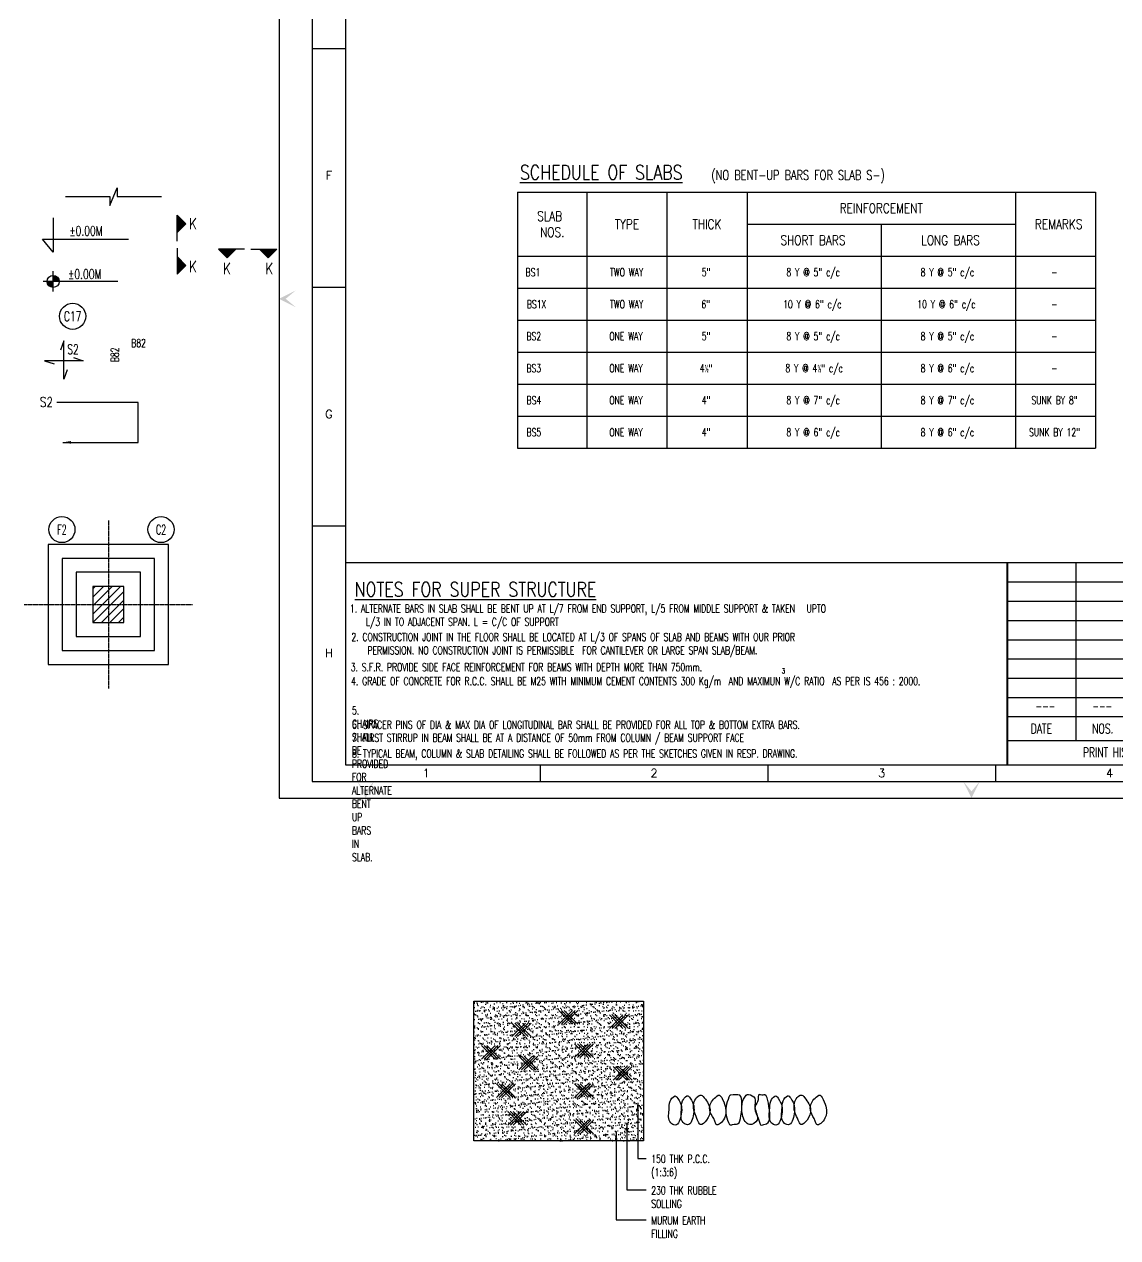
# Model space of a CAD drawing. Header units: inches. Extents: x 61991 to 161106, y 29687 to 64402.
# Drawn here: x 63598 to 64827, y 35537 to 36902 of the extents above; entities that cross this region are included whole.
import ezdxf
from ezdxf.enums import TextEntityAlignment as Align

# ---------------------------------------------------------------- set-up
doc = ezdxf.new("R2010")
doc.units = ezdxf.units.IN
doc.header["$MEASUREMENT"] = 0
doc.linetypes.add('CENTER', pattern=[2, 1.25, -0.25, 0.25, -0.25])
for name, color, linetype in [('FRAME TABLE', 5, 'Continuous'), ('GRID', 8, 'CENTER'), ('hatch', 8, 'Continuous'), ('HATCH COL', 8, 'Continuous'), ('LEVEL SECTION', 3, 'Continuous'), ('LEVLE PLAN', 3, 'Continuous'), ('LINE CUT', 8, 'Continuous'), ('NO. BEAM', 3, 'Continuous'), ('NO. COLUMN', 1, 'Continuous'), ('NO. COLUMN CIRCLE', 8, 'Continuous'), ('NO. FOOTING', 1, 'Continuous'), ('NO. FOOTING CIRCLE', 8, 'Continuous'), ('NO. SECTION', 1, 'Continuous'), ('NO. SLAB', 2, 'Continuous'), ('PNA', 8, 'Continuous'), ('R.C.C. FOOTING', 4, 'Continuous'), ('R.C.C.COLUMN', 1, 'Continuous'), ('text', 4, 'Continuous'), ('TEXT (SHEET)', 4, 'Continuous'), ('TEXT MIDIUM', 2, 'Continuous'), ('TEXT NORMAL', 4, 'Continuous'), ('TEXT SCHEDULE SLAB', 4, 'Continuous'), ('title', 6, 'Continuous')]:
    doc.layers.add(name, color=color, linetype=linetype)
doc.styles.add('ROMANS', font='R.SHX', dxfattribs={"width": 0.7})
doc.dimstyles.new('DIM96', dxfattribs={"dimscale": 0, "dimtxt": 9, "dimasz": 9, "dimexe": 4, "dimexo": 4, "dimgap": 4, "dimtad": 1, "dimdec": 0, "dimzin": 1, "dimdsep": 46, "dimlunit": 4, "dimtxsty": 'ROMANS', "dimcen": 0, "dimclrd": 5, "dimclre": 5, "dimclrt": 4, "dimadec": 0, "dimazin": 0, "dimtfac": 1, "dimtdec": 0, "dimtix": 1, "dimtmove": 2, "dimatfit": 3, "dimfxl": 0, "dimfrac": 1, "dimtzin": 0, "dimlwd": -1, "dimlwe": -1, "dimarcsym": 0})

# ---------------------------------------------------------------- blocks, each defined once
blk = doc.blocks.new('FOLDER')
at = {"layer": 'PNA'}
for points in [[(-1250, 2500), (0, 0), (0, 1000)], [(1250, 2500), (0, 0), (0, 1000)]]:
    blk.add_solid(points, dxfattribs=at)
blk = doc.blocks.new('A1')
at = {"color": 1}
for p, q in [((81794, 6959), (1969, 6959)), ((21519, 2406), (43113, 2406)), ((21519, 1698), (43041, 1698))]:
    blk.add_line(p, q, dxfattribs=at)
blk.add_line((23563, 1698), (23563, 6959))
at = {"color": 5, "linetype": 'ByBlock', "lineweight": -2}
for p, q in [((21530, 6390), (43041, 6390)), ((21530, 5821), (43041, 5821)), ((21530, 5252), (43041, 5252)), ((21530, 4682), (43041, 4682)), ((21530, 4113), (43041, 4113)), ((21530, 3544), (43041, 3544)), ((21530, 2975), (43041, 2975))]:
    blk.add_line(p, q, dxfattribs=at)
at = {"flags": 128}
blk.add_lwpolyline([(0, 0), (82779, 0), (82779, 58231), (0, 58231)], close=True, dxfattribs=at)
at = {"color": 1, "const_width": 56.6}
blk.add_lwpolyline([(21530, 998), (21530, 6959)], dxfattribs=at)
at = {"layer": 'PNA'}
for p, q in [((984, 22171), (1969, 22171)), ((984, 15109), (1969, 15109)), ((984, 8047), (1969, 8047)), ((7718, 984), (7718, 492)), ((14453, 984), (14453, 492)), ((21187, 984), (21187, 492))]:
    blk.add_line(p, q, dxfattribs=at)
at = {"layer": 'PNA', "color": 1}
for points in [[(984, 492), (82287, 492), (82287, 57739), (984, 57739)], [(1969, 984), (81794, 984), (81794, 57247), (1969, 57247)]]:
    blk.add_lwpolyline(points, close=True, dxfattribs=at)
at = {"layer": 'PNA', "xscale": 0.196857838483993, "yscale": 0.196857838483993, "zscale": 0.196857838467534, "rotation": 270}
blk.add_blockref('FOLDER', (0, 14764), dxfattribs=at)
at = {"layer": 'PNA', "xscale": 0.1968578388914466, "yscale": 0.196857838483993, "zscale": 0.196857838467534}
for p in [(2559, 0), (20473, 0)]:
    blk.add_blockref('FOLDER', p, dxfattribs=at)
at = {"layer": 'PNA', "style": 'ROMANS'}
for s, p in [('F', (1476, 18417)), ('G', (1476, 11355)), ('H', (1476, 4292)), ('1', (4352, 738)), ('2', (11086, 738)), ('3', (17821, 738)), ('4', (24555, 738))]:
    blk.add_text(s, height=246, dxfattribs=at).set_placement(p, align=Align.MIDDLE)
at = {"layer": 'TEXT (SHEET)', "color": 4, "style": 'ROMANS', "width": 0.7}
for s, height, p in [('DATE', 283.2, (22541, 2052)), ('NOS.', 283.2, (24355, 2052)), ('PRINT HISTORY', 283.16, (24748, 1348))]:
    blk.add_text(s, height=height, dxfattribs=at).set_placement(p, align=Align.MIDDLE_CENTER)

msp = doc.modelspace()

# ---------------------------------------------------------------- hatches: boundary and pattern name
at = {"layer": 'hatch'}
h = msp.add_hatch(dxfattribs=at)
h.set_pattern_fill('AR-SAND', color=256, scale=3.6, style=0)
h.set_pattern_definition([(37.5, (62152.2656, 31526.843), (-0.226776, 6.9365656), [0, -5.472, 0, -6.12, 0, -5.85]), (7.5, (62152.266, 31526.843), (6.371196, 10.159726), [0, -2.952, 0, -4.932, 0, -1.89]), (327.5, (62147.8376, 31526.843), (11.210911, 0.0203726), [0, -1.8, 0, -6.48, 0, -8.46]), (317.5, (62147.838, 31526.843), (10.822056, 3.159632), [0, -0.9, 0, -4.248, 0, -4.86])])
h.paths.add_polyline_path([(64293.69586, 35803.20047), (64103.1583, 35803.20047), (64103.1583, 35645.98282), (64293.69586, 35645.98282)])
h.paths.add_polyline_path([(64227.03087, 35699.58725), (64223.97617, 35702.64195), (64227.03087, 35705.69665), (64230.08558, 35702.64195)], flags=16)
h.paths.add_polyline_path([(64230.08558, 35747.63607), (64227.03087, 35744.58137), (64223.97617, 35747.63607), (64227.03087, 35750.69077)], flags=16)
h.paths.add_polyline_path([(64227.03087, 35658.58087), (64223.97617, 35661.63557), (64227.03087, 35664.69027), (64230.08558, 35661.63557)], flags=16)
h.paths.add_polyline_path([(64266.09901, 35783.21665), (64269.15371, 35780.16195), (64266.09901, 35777.10725), (64263.04431, 35780.16195)], flags=16)
h.paths.add_polyline_path([(64167.30049, 35733.56821), (64164.24578, 35730.51351), (64161.19108, 35733.56821), (64164.24578, 35736.62291)], flags=16)
h.paths.add_polyline_path([(64159.66373, 35770.92558), (64156.60903, 35767.87087), (64153.55433, 35770.92558), (64156.60903, 35773.98028)], flags=16)
h.paths.add_polyline_path([(64139.12755, 35699.58725), (64136.07285, 35702.64195), (64139.12755, 35705.69665), (64142.18226, 35702.64195)], flags=16)
at = {"layer": 'HATCH COL'}
h = msp.add_hatch(dxfattribs=at)
h.set_pattern_fill('ANSI31', color=256, scale=54, style=0)
h.set_pattern_definition([(45, (61443.7264, 28403.98), (-4.772971, 4.772971), [])])
h.paths.add_polyline_path([(63709.65317, 36269.52965), (63674.55317, 36269.52965), (63674.55317, 36229.02965), (63709.65317, 36229.02965)])
at = {"layer": 'LEVLE PLAN'}
h = msp.add_hatch(color=256, dxfattribs=at)
h.paths.add_polyline_path([(63630.0953, 36619.36853), (63630.0953, 36612.58805), (63636.87578, 36612.58805, 0.4142135624)])
h.paths.add_polyline_path([(63630.0953, 36612.58805), (63623.31481, 36612.58805, 0.4142135624), (63630.0953, 36605.80756)])
at = {"layer": 'NO. SECTION', "ltscale": 5}
h = msp.add_hatch(dxfattribs=at)
h.set_pattern_fill('ANSI31', color=256, scale=6.206651, angle=270, style=0)
h.set_pattern_definition([(315, (63703.364, 39362.9773), (0.5485956, 0.5485956), [])])
h.paths.add_polyline_path([(63779.18389, 36677.48022), (63769.56724, 36687.26737), (63769.56724, 36667.69307)])
h = msp.add_hatch(dxfattribs=at)
h.set_pattern_fill('ANSI31', color=256, scale=6.206651, angle=180, style=0)
h.set_pattern_definition([(315, (61140.27334, 36714.97595), (-0.5485956, -0.5485956), [])])
h.paths.add_polyline_path([(63825.77041, 36639.15608), (63815.98326, 36648.77273), (63835.55756, 36648.77273)])
h = msp.add_hatch(dxfattribs=at)
h.set_pattern_fill('ANSI31', color=256, scale=6.206651, angle=180, style=0)
h.set_pattern_definition([(225, (66557.3931, 36714.97595), (0.5485956, -0.5485956), [])])
h.paths.add_polyline_path([(63871.89606, 36639.15608), (63881.68321, 36648.77273), (63862.10891, 36648.77273)])
h = msp.add_hatch(dxfattribs=at)
h.set_pattern_fill('ANSI31', color=256, scale=6.206651, angle=270, style=0)
h.set_pattern_definition([(45, (63703.364, 33945.1585), (0.5485956, -0.5485956), [])])
h.paths.add_polyline_path([(63779.18389, 36630.65553), (63769.56724, 36620.86838), (63769.56724, 36640.44268)])

# ---------------------------------------------------------------- linework, layer by layer
at = {"layer": 'FRAME TABLE', "color": 7}
for p, q in [((64152.20752, 36712.92144), (64801.84173, 36712.92144)), ((64152.20752, 36712.92144), (64152.20752, 36424.92144)), ((64230.15243, 36712.92144), (64230.15243, 36424.92144)), ((64320.15243, 36712.92144), (64320.15243, 36424.92144)), ((64410.15243, 36712.92144), (64410.15243, 36424.92144)), ((64711.8773, 36712.92144), (64711.8773, 36424.92144)), ((64801.84173, 36712.92144), (64801.84173, 36424.92144)), ((64561.01486, 36676.92144), (64561.01486, 36424.92144)), ((64152.20752, 36640.92144), (64801.84173, 36640.92144)), ((64152.20752, 36424.92144), (64801.84173, 36424.92144))]:
    msp.add_line(p, q, dxfattribs=at)
at = {"layer": 'FRAME TABLE'}
for p, q in [((64410.15243, 36676.92144), (64711.8773, 36676.92144)), ((64152.20752, 36604.92144), (64801.84173, 36604.92144)), ((64152.20752, 36568.92144), (64801.84173, 36568.92144)), ((64152.20752, 36568.92144), (64801.84173, 36568.92144)), ((64152.20752, 36532.92144), (64801.84173, 36532.92144)), ((64152.20752, 36496.92144), (64801.84173, 36496.92144)), ((64152.20752, 36460.92144), (64801.84173, 36460.92144)), ((64152.20752, 36460.92144), (64801.84173, 36460.92144))]:
    msp.add_line(p, q, dxfattribs=at)
at = {"layer": 'GRID'}
for p, q in [((63692.10317, 36343.77965), (63692.10317, 36154.77965)), ((63597.60317, 36249.27965), (63786.60317, 36249.27965))]:
    msp.add_line(p, q, dxfattribs=at)
at = {"layer": 'hatch', "linetype": 'Continuous'}
for p, q in [((64213.85916, 35777.37125), (64198.58565, 35792.64475)), ((64198.58565, 35777.37125), (64213.85916, 35792.64475)), ((64216.91386, 35777.37125), (64201.64035, 35792.64475)), ((64201.64035, 35777.37125), (64216.91386, 35792.64475)), ((64219.96856, 35777.37125), (64204.69506, 35792.64475)), ((64204.69506, 35777.37125), (64219.96856, 35792.64475)), ((64270.68107, 35772.5252), (64255.40756, 35787.79871)), ((64255.40756, 35772.5252), (64270.68107, 35787.79871)), ((64273.73577, 35772.5252), (64258.46226, 35787.79871)), ((64258.46226, 35772.5252), (64273.73577, 35787.79871)), ((64276.79047, 35772.5252), (64261.51696, 35787.79871)), ((64261.51696, 35772.5252), (64276.79047, 35787.79871)), ((64161.19108, 35763.28882), (64145.91758, 35778.56233)), ((64145.91758, 35763.28882), (64161.19108, 35778.56233)), ((64164.24578, 35763.28882), (64148.97228, 35778.56233)), ((64148.97228, 35763.28882), (64164.24578, 35778.56233)), ((64167.30049, 35763.28882), (64152.02698, 35778.56233)), ((64152.02698, 35763.28882), (64167.30049, 35778.56233)), ((64231.61293, 35739.99932), (64216.33942, 35755.27283)), ((64216.33942, 35739.99932), (64231.61293, 35755.27283)), ((64234.66763, 35739.99932), (64219.39412, 35755.27283)), ((64219.39412, 35739.99932), (64234.66763, 35755.27283)), ((64237.72233, 35739.99932), (64222.44882, 35755.27283)), ((64222.44882, 35739.99932), (64237.72233, 35755.27283)), ((64126.89672, 35738.09431), (64111.62321, 35753.36782)), ((64111.62321, 35738.09431), (64126.89672, 35753.36782)), ((64129.95142, 35738.09431), (64114.67792, 35753.36782)), ((64114.67792, 35738.09431), (64129.95142, 35753.36782)), ((64133.00612, 35738.09431), (64117.73262, 35753.36782)), ((64117.73262, 35738.09431), (64133.00612, 35753.36782)), ((64168.82784, 35725.93145), (64153.55433, 35741.20496)), ((64153.55433, 35725.93145), (64168.82784, 35741.20496)), ((64171.88254, 35725.93145), (64156.60903, 35741.20496)), ((64156.60903, 35725.93145), (64171.88254, 35741.20496)), ((64174.93724, 35725.93145), (64159.66373, 35741.20496)), ((64159.66373, 35725.93145), (64174.93724, 35741.20496)), ((64274.83877, 35714.37266), (64259.56526, 35729.64616)), ((64259.56526, 35714.37266), (64274.83877, 35729.64616)), ((64277.89347, 35714.37266), (64262.61996, 35729.64616)), ((64262.61996, 35714.37266), (64277.89347, 35729.64616)), ((64280.94817, 35714.37266), (64265.67466, 35729.64616)), ((64265.67466, 35714.37266), (64280.94817, 35729.64616)), ((64143.70961, 35695.0052), (64128.4361, 35710.2787)), ((64128.4361, 35695.0052), (64143.70961, 35710.2787)), ((64146.76431, 35695.0052), (64131.4908, 35710.2787)), ((64131.4908, 35695.0052), (64146.76431, 35710.2787)), ((64149.81901, 35695.0052), (64134.5455, 35710.2787)), ((64134.5455, 35695.0052), (64149.81901, 35710.2787)), ((64231.61293, 35695.0052), (64216.33942, 35710.2787)), ((64216.33942, 35695.0052), (64231.61293, 35710.2787)), ((64234.66763, 35695.0052), (64219.39412, 35710.2787)), ((64219.39412, 35695.0052), (64234.66763, 35710.2787)), ((64237.72233, 35695.0052), (64222.44882, 35710.2787)), ((64222.44882, 35695.0052), (64237.72233, 35710.2787)), ((64156.3443, 35663.83533), (64141.07079, 35679.10884)), ((64141.07079, 35663.83533), (64156.3443, 35679.10884)), ((64159.399, 35663.83533), (64144.12549, 35679.10884)), ((64144.12549, 35663.83533), (64159.399, 35679.10884)), ((64162.4537, 35663.83533), (64147.18019, 35679.10884)), ((64147.18019, 35663.83533), (64162.4537, 35679.10884)), ((64231.61293, 35653.99882), (64216.33942, 35669.27232)), ((64216.33942, 35653.99882), (64231.61293, 35669.27232)), ((64234.66763, 35653.99882), (64219.39412, 35669.27232)), ((64219.39412, 35653.99882), (64234.66763, 35669.27232)), ((64237.72233, 35653.99882), (64222.44882, 35669.27232)), ((64222.44882, 35653.99882), (64237.72233, 35669.27232))]:
    msp.add_line(p, q, dxfattribs=at)
at = {"layer": 'hatch'}
msp.add_lwpolyline([(64103.1583, 35803.20047), (64293.69586, 35803.20047), (64293.69586, 35645.98282), (64103.1583, 35645.98282)], close=True, dxfattribs=at)
at = {"layer": 'hatch', "linetype": 'ByBlock'}
for points, start_tangent, end_tangent in [([(64328.53173, 35696.40069), (64323.8164, 35690.70801), (64322.44135, 35680.50053), (64324.4059, 35666.36738), (64329.31728, 35663.8156), (64336.19388, 35675.98574), (64332.26477, 35693.84891), (64328.53173, 35696.40069)], (-0.8666126994, -0.4989813917), (-0.8666126994, -0.4989813917)), ([(64342.43895, 35696.68667), (64337.72363, 35690.99399), (64336.34858, 35680.78651), (64338.31313, 35666.65336), (64343.22451, 35664.10158), (64350.1011, 35676.27172), (64346.172, 35694.13489), (64342.43895, 35696.68667)], (-0.8666126994, -0.4989813917), (-0.8666126994, -0.4989813917)), ([(64356.2023, 35696.94103), (64349.91586, 35684.77053), (64354.63052, 35669.26312), (64357.57801, 35664.35594), (64364.65066, 35669.4595), (64368.58043, 35681.04087), (64361.90056, 35694.58562), (64357.38129, 35697.52979), (64356.2023, 35696.94103)], (-0.8969051463, -0.4422229738), (-0.8969051463, -0.4422229738)), ([(64377.81436, 35697.33378), (64368.77649, 35686.92993), (64368.77649, 35678.48909), (64373.88459, 35668.28161), (64375.45636, 35664.55231), (64384.69095, 35671.42252), (64386.06601, 35683.00389), (64382.7264, 35692.62261), (64377.81436, 35697.33378)], (-0.8311173465, -0.5560970746), (-0.8311173465, -0.5560970746)), ([(64390.58461, 35664.35594), (64386.85222, 35674.75943), (64386.6555, 35684.77053), (64389.79905, 35695.37076), (64391.06112, 35697.50235), (64391.7636, 35697.52979), (64401.99642, 35697.29407), (64404.3378, 35688.50019), (64403.35552, 35674.17067), (64399.62247, 35665.14107), (64393.92488, 35664.55231), (64390.58461, 35664.35594)], (-0.4763694951, 0.87924519), (-0.4763694951, 0.87924519)), ([(64409.24984, 35697.52979), (64404.53452, 35687.51869), (64404.9273, 35675.54456), (64408.07084, 35667.69285), (64412.78617, 35664.35594), (64421.62731, 35669.4595), (64419.07326, 35683.39664), (64418.87654, 35693.9965), (64411.80389, 35698.11891), (64409.24984, 35697.52979)], (-0.7044624058, -0.7097413042), (-0.7044624058, -0.7097413042)), ([(64424.87509, 35664.66793), (64421.73155, 35674.08991), (64419.1775, 35685.08253), (64422.71382, 35692.34548), (64423.6961, 35698.03816), (64425.46459, 35697.64541), (64430.17992, 35697.64541), (64434.10902, 35688.4198), (64431.94775, 35665.25669), (64429.19764, 35664.47156), (64424.87509, 35664.66793)], (-0.1894191581, 0.9818963196), (-0.1894191581, 0.9818963196)), ([(64441.57511, 35696.4585), (64436.85979, 35690.76582), (64435.48474, 35680.55834), (64437.44929, 35666.42519), (64442.36067, 35663.87341), (64449.23726, 35676.04355), (64445.30816, 35693.90672), (64441.57511, 35696.4585)], (-0.8666126994, -0.4989813917), (-0.8666126994, -0.4989813917)), ([(64455.48234, 35696.74448), (64450.76702, 35691.0518), (64449.39197, 35680.84432), (64451.35652, 35666.71117), (64456.2679, 35664.15939), (64463.14449, 35676.32952), (64459.21539, 35694.1927), (64455.48234, 35696.74448)], (-0.8666126994, -0.4989813917), (-0.8666126994, -0.4989813917)), ([(64469.24568, 35696.99884), (64462.95925, 35684.82834), (64467.67391, 35669.32093), (64470.6214, 35664.41375), (64477.69405, 35669.51731), (64481.62382, 35681.09868), (64474.94395, 35694.64343), (64470.42468, 35697.5876), (64469.24568, 35696.99884)], (-0.8969051463, -0.4422229738), (-0.8969051463, -0.4422229738)), ([(64490.85774, 35697.39159), (64481.81988, 35686.98774), (64481.81988, 35678.5469), (64486.92798, 35668.33942), (64488.49975, 35664.61012), (64497.73434, 35671.48033), (64499.10939, 35683.0617), (64495.76979, 35692.68042), (64490.85774, 35697.39159)], (-0.8311173465, -0.5560970746), (-0.8311173465, -0.5560970746))]:
    msp.add_spline(points, degree=3, dxfattribs=dict(at, start_tangent=start_tangent, end_tangent=end_tangent))
at = {"layer": 'LEVEL SECTION'}
msp.add_lwpolyline([(63630.2693, 36684.10932), (63630.2693, 36645.49045), (63618.24223, 36660.25411), (63714.84932, 36660.25411)], dxfattribs=at)
at = {"layer": 'LEVLE PLAN'}
msp.add_line((63630.0953, 36601.17385), (63630.0953, 36624.00225), dxfattribs=at)
msp.add_lwpolyline([(63702.72554, 36612.58805), (63618.6811, 36612.58805)], dxfattribs=at)
msp.add_circle((63630.0953, 36612.58805), 6.78048, dxfattribs=at)
at = {"layer": 'LINE CUT'}
msp.add_lwpolyline([(63643.96156, 36708.03527), (63693.90019, 36708.03527), (63693.90019, 36698.14435), (63702.02292, 36717.92619), (63702.02292, 36708.03527), (63751.96156, 36708.03527)], dxfattribs=at)
at = {"layer": 'NO. COLUMN CIRCLE'}
for centre in [(63651.97218, 36573.38181), (63751.34815, 36333.52602)]:
    msp.add_circle(centre, 14.67091, dxfattribs=at)
at = {"layer": 'NO. FOOTING CIRCLE'}
msp.add_circle((63639.94769, 36333.52602), 14.67091, dxfattribs=at)
at = {"layer": 'NO. SECTION'}
for p, q in [((63769.56724, 36658.00448), (63769.56724, 36687.26737)), ((63769.56724, 36687.26737), (63779.18389, 36677.48022)), ((63769.56724, 36667.69307), (63779.18389, 36677.48022)), ((63769.56724, 36650.13127), (63769.56724, 36620.86838)), ((63845.24614, 36648.77273), (63815.98326, 36648.77273)), ((63815.98326, 36648.77273), (63825.77041, 36639.15608)), ((63835.55756, 36648.77273), (63825.77041, 36639.15608)), ((63852.42032, 36648.77273), (63881.68321, 36648.77273)), ((63862.10891, 36648.77273), (63871.89606, 36639.15608)), ((63881.68321, 36648.77273), (63871.89606, 36639.15608)), ((63769.56724, 36640.44268), (63779.18389, 36630.65553)), ((63769.56724, 36620.86838), (63779.18389, 36630.65553))]:
    msp.add_line(p, q, dxfattribs=at)
at = {"layer": 'NO. SLAB', "color": 3}
for points in [[(63645.72472, 36513.13589), (63642.02302, 36502.51894), (63642.02302, 36545.71894), (63638.32133, 36535.102)], [(63653.00607, 36527.17612), (63663.62302, 36523.47443), (63620.42302, 36523.47443), (63631.03997, 36519.77273)]]:
    msp.add_lwpolyline(points, dxfattribs=at)
at = {"layer": 'R.C.C. FOOTING'}
msp.add_lwpolyline([(63624.60317, 36181.77965), (63759.60317, 36181.77965), (63759.60317, 36316.77965), (63624.60317, 36316.77965)], close=True, dxfattribs=at)
at = {"layer": 'R.C.C. FOOTING', "color": 8}
for points in [[(63640.26317, 36197.43965), (63743.94317, 36197.43965), (63743.94317, 36301.11965), (63640.26317, 36301.11965)], [(63655.92317, 36213.09965), (63728.28317, 36213.09965), (63728.28317, 36285.45965), (63655.92317, 36285.45965)]]:
    msp.add_lwpolyline(points, close=True, dxfattribs=at)
at = {"layer": 'R.C.C.COLUMN', "ltscale": 3.75}
msp.add_lwpolyline([(63674.55317, 36229.02965), (63709.65317, 36229.02965), (63709.65317, 36269.52965), (63674.55317, 36269.52965)], close=True, dxfattribs=at)

# ---------------------------------------------------------------- block references
at = {"xscale": 0.03802500000028886, "yscale": 0.03802500000028886, "zscale": 0.03802500000028886}
msp.add_blockref('A1', (63884.02141, 36031.64693), dxfattribs=at)

# ---------------------------------------------------------------- texts
at = {"layer": 'LEVEL SECTION', "insert": (63666.89433, 36669.3687), "char_height": 10.8, "attachment_point": 5, "style": 'ROMANS'}
msp.add_mtext('%%P0.00M', dxfattribs=at)
at = {"layer": 'LEVLE PLAN', "insert": (63665.58173, 36620.86988), "char_height": 10.8, "attachment_point": 5, "style": 'ROMANS'}
msp.add_mtext('%%P0.00M', dxfattribs=at)
at = {"layer": 'NO. BEAM', "style": 'ROMANS', "width": 0.7}
msp.add_text('B82', height=9, dxfattribs=at).set_placement((63726.10205, 36543.3233), align=Align.MIDDLE_CENTER)
msp.add_text('B82', height=9, rotation=90, dxfattribs=at).set_placement((63699.47017, 36530.05625), align=Align.MIDDLE_CENTER)
at = {"layer": 'NO. COLUMN', "style": 'ROMANS'}
for s, width, p in [('C17', 0.7, (63651.97218, 36573.38181)), ('C2', 0.6, (63751.34815, 36333.52602))]:
    msp.add_text(s, height=10.8, dxfattribs=dict(at, width=width)).set_placement(p, align=Align.MIDDLE)
at = {"layer": 'NO. FOOTING', "style": 'ROMANS', "width": 0.6}
msp.add_text('F2', height=10.8, dxfattribs=at).set_placement((63639.94769, 36333.52602), align=Align.MIDDLE)
at = {"layer": 'NO. SECTION', "style": 'ROMANS', "width": 0.8}
for p in [(63787.20407, 36677.52924), (63787.20407, 36629.3332), (63825.56939, 36627.05538), (63873.08202, 36627.05538)]:
    msp.add_text('K', height=12.59997, dxfattribs=at).set_placement(p, align=Align.MIDDLE)
at = {"layer": 'NO. SLAB', "style": 'ROMANS', "width": 0.7}
msp.add_text('S2', height=10.8, dxfattribs=at).set_placement((63645.90067, 36530.88771))
at = {"layer": 'text', "color": 2, "style": 'ROMANS', "width": 0.7}
for p in [(64745.62433, 36134.67414), (64809.55024, 36134.67414)]:
    msp.add_text('---', height=9.50625, dxfattribs=at).set_placement(p, align=Align.MIDDLE_CENTER)
at = {"layer": 'TEXT MIDIUM', "style": 'ROMANS', "width": 0.75}
msp.add_text('(NO BENT-UP BARS FOR SLAB S-)', height=10.8, dxfattribs=at).set_placement((64369.98526, 36732.24253), align=Align.MIDDLE_LEFT)
at = {"layer": 'TEXT MIDIUM', "style": 'ROMANS', "width": 0.8}
for s, p in [('REINFORCEMENT', (64561.01486, 36694.92144)), ('SLAB ', (64191.20988, 36685.92144)), ('TYPE', (64275.15243, 36676.92144)), ('THICK', (64365.15243, 36676.92144)), ('REMARKS', (64760.51935, 36676.92144)), ('NOS.', (64191.20988, 36667.92144)), ('SHORT BARS', (64484.20037, 36658.92144)), ('LONG BARS', (64638.88149, 36658.92144))]:
    msp.add_text(s, height=10.8, dxfattribs=at).set_placement(p, align=Align.MIDDLE)
msp.add_text('S2', height=10.8, dxfattribs=at).set_placement((63615.05423, 36471.59912))
at = {"layer": 'TEXT NORMAL', "style": 'ROMANS', "width": 0.7}
msp.add_text('3', height=5.4, dxfattribs=at).set_placement((64449.09144, 36171.78895))
at = {"layer": 'TEXT NORMAL', "char_height": 9, "attachment_point": 1, "style": 'ROMANS'}
for s, insert, width in [('\\pi-18,l18;{\\W0.7;1. ALTERNATE BARS IN SLAB SHALL BE BENT UP AT L/7 FROM END SUPPORT, L/5 FROM MIDDLE SUPPORT & TAKEN   UPTO L/3 IN TO ADJACENT SPAN. L = C/C OF SUPPORT}', (63963.7545, 36249.16723), 581.4), ('\\pi-18,l18;{\\W0.7;2. CONSTRUCTION JOINT IN THE FLOOR SHALL BE LOCATED AT L/3 OF SPANS OF SLAB AND BEAMS WITH OUR PRIOR PERMISSION. NO CONSTRUCTION JOINT IS PERMISSIBLE  FOR CANTILEVER OR LARGE SPAN SLAB/BEAM.} ', (63965.36921, 36217.19489), 580.8), ('3. S.F.R. PROVIDE SIDE FACE REINFORCEMENT FOR BEAMS WITH DEPTH MORE THAN 750mm.', (63964.58882, 36183.26258), 575.6925685), ('\\pi-18,l18,t9;{\\W0.7;4. GRADE OF CONCRETE FOR R.C.C. SHALL BE M25 WITH MINIMUM CEMENT CONTENTS 300 Kg/m  AND MAXIMUN W/C RATIO  AS PER IS 456 : 2000.}', (63965.12962, 36167.53485), 618), ('{\\W0.7;5. CHAIRS SHALL BE PROVIDED FOR ALTERNATE BENT UP BARS IN SLAB.}', (63965.98647, 36134.66258), 0.0252), ('{\\W0.7;6. SPACER PINS OF DIA & MAX DIA OF LONGITUDINAL BAR SHALL BE PROVIDED FOR ALL TOP & BOTTOM EXTRA BARS.}', (63965.98647, 36118.46258), 632.3317216), ('{\\W0.7;7. FIRST STIRRUP IN BEAM SHALL BE AT A DISTANCE OF 50mm FROM COLUMN / BEAM SUPPORT FACE}', (63965.98647, 36103.92584), 579.9), ('{\\W0.7;8. TYPICAL BEAM, COLUMN & SLAB DETAILING SHALL BE FOLLOWED AS PER THE SKETCHES GIVEN IN RESP. DRAWING.}', (63965.98647, 36086.06258), 579.9), ('150 THK P.C.C. (1:3:6)', (64302.50286, 35630.22866), 88.119567), ('230 THK RUBBLE SOLLING', (64302.50286, 35594.77374), 88.119567), ('MURUM EARTH FILLING', (64302.50286, 35561.12809), 68.521104)]:
    msp.add_mtext(s, dxfattribs=dict(at, insert=insert, width=width))
at = {"layer": 'TEXT SCHEDULE SLAB', "char_height": 9, "attachment_point": 2, "style": 'ROMANS'}
for s, insert, width in [('8 Y @ 5" c/c', (64484.55507, 36627.42144), 82.2857143), ('8 Y @ 5" c/c', (64635.41751, 36627.42144), 82.2857143), ('BS1', (64169.42671, 36627.42144), 16.4571429), ('TWO WAY', (64274.80957, 36627.42144), 48.3428571), ('5"', (64364.12385, 36627.42144), 8.5714286), ('-', (64755.48809, 36627.42144), 6.1714286), ('BS1X', (64173.60528, 36591.42144), 25.3714286), ('TWO WAY', (64274.80957, 36591.42144), 48.3428571), ('6"', (64363.781, 36591.42144), 8.2285714), ('10 Y @ 6" c/c', (64483.5265, 36591.42144), 88.1142857), ('10 Y @ 6" c/c', (64634.38894, 36591.42144), 88.1142857), ('-', (64755.48809, 36591.42144), 6.1714286), ('BS2', (64170.39099, 36555.42144), 18.5142857), ('ONE WAY', (64274.12385, 36555.42144), 48), ('5"', (64364.12385, 36555.42144), 8.5714286), ('8 Y @ 5" c/c', (64484.55507, 36555.42144), 82.2857143), ('8 Y @ 5" c/c', (64635.41751, 36555.42144), 82.2857143), ('-', (64755.48809, 36555.42144), 6.1714286), ('BS3', (64170.39099, 36519.42144), 18.5142857), ('ONE WAY', (64274.12385, 36519.42144), 48), ('4{\\Fromans|c0;\\H0.9583x;½"}', (64364.12385, 36519.42144), 37.0285714), ('8 Y @ 4{\\Fromans|c0;\\H0.9583x;½"} c/c', (64485.58364, 36519.42144), 150.8624381), ('8 Y @ 6" c/c', (64635.41751, 36519.42144), 82.2857143), ('-', (64755.48809, 36519.42144), 6.1714286), ('BS4', (64170.55171, 36483.42144), 18.8571429), ('ONE WAY', (64274.12385, 36483.42144), 48), ('4"', (64364.12385, 36483.42144), 8.5714286), ('8 Y @ 7" c/c', (64484.55507, 36483.42144), 82.2857143), ('8 Y @ 7" c/c', (64635.41751, 36483.42144), 82.2857143), ('SUNK BY 8"', (64755.83094, 36483.42144), 65.4857143), ('BS5', (64170.55171, 36447.42144), 18.5142857), ('ONE WAY', (64274.12385, 36447.42144), 48), ('4"', (64364.12385, 36447.42144), 8.5714286), ('8 Y @ 6" c/c', (64484.55507, 36447.42144), 82.2857143), ('8 Y @ 6" c/c', (64635.41751, 36447.42144), 82.2857143), ('SUNK BY 12"', (64755.83094, 36447.42144), 72.3428571)]:
    msp.add_mtext(s, dxfattribs=dict(at, insert=insert, width=width))
at = {"layer": 'title', "style": 'ROMANS', "width": 0.8}
for s, p in [('%%uSCHEDULE OF SLABS', (64154.86226, 36727.08501)), ('%%UNOTES FOR SUPER STRUCTURE', (63969.05616, 36258.22344))]:
    msp.add_text(s, height=16.2, dxfattribs=at).set_placement(p)

# ---------------------------------------------------------------- leaders
at = {"layer": 'hatch'}
msp.add_leader([(63640.95485, 36431.58676), (63725.55485, 36431.58676), (63725.55485, 36476.58676), (63634.26221, 36476.58676)], dimstyle='DIM96', override={"dimscale": 1}, dxfattribs=at)
at = {"layer": 'TEXT NORMAL'}
for points in [[(64287.21358, 35688.74495), (64287.21358, 35626.35267), (64296.61059, 35626.35267)], [(64275.10557, 35666.48766), (64275.10557, 35590.89775), (64296.61059, 35590.89775)], [(64262.99756, 35656.13139), (64262.99756, 35557.2521), (64296.61059, 35557.2521)]]:
    msp.add_leader(points, dimstyle='DIM96', override={"dimscale": 1}, dxfattribs=at)

doc.saveas('drawing.dxf')
